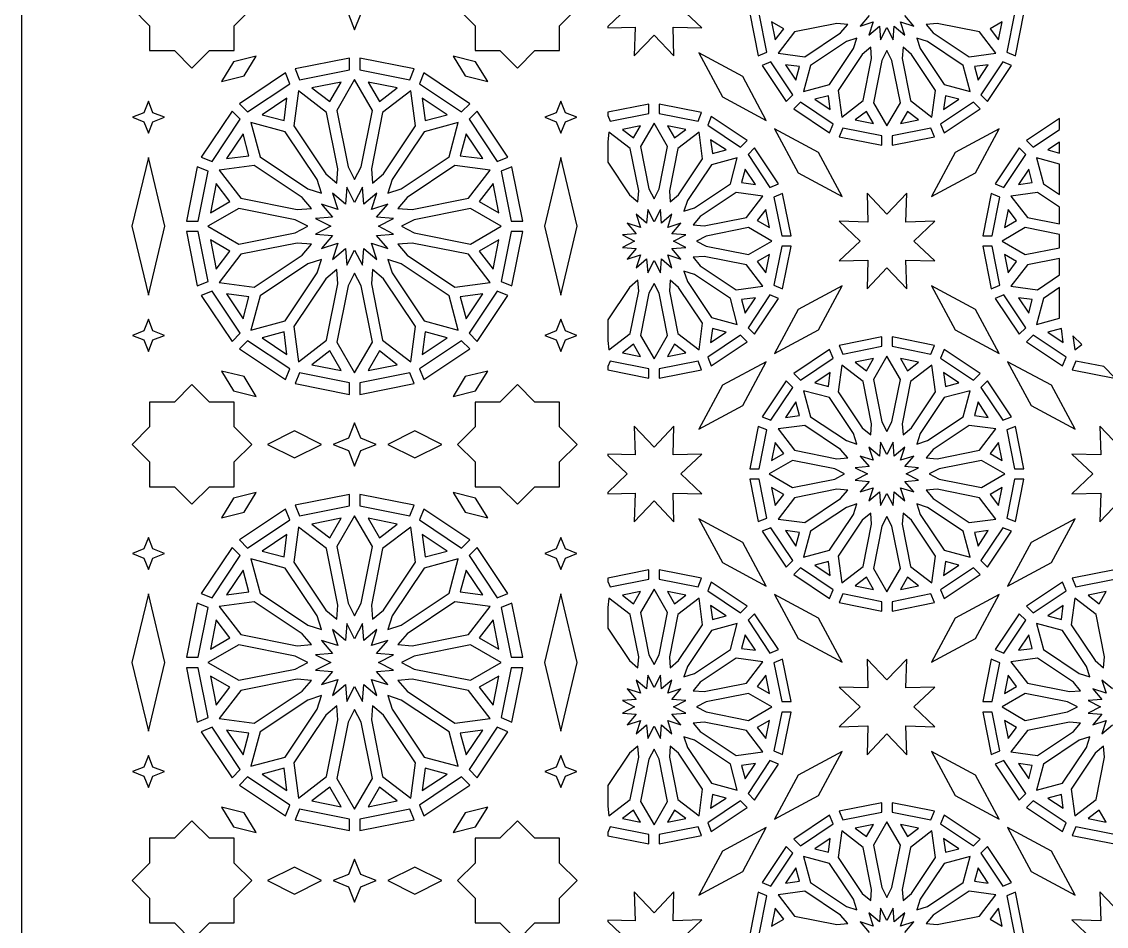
# Model space of a CAD drawing. Header units: millimetres. Extents: x 5 to 1085, y 1055 to 2435.
# Drawn here: x 5 to 331, y 1469 to 1740.9 of the extents above; entities that cross this region are included whole.
import ezdxf

# ---------------------------------------------------------------- set-up
doc = ezdxf.new("R2010")
doc.units = ezdxf.units.MM
doc.layers.add('CUT', color=1, linetype='CONTINUOUS')

msp = doc.modelspace()

# ---------------------------------------------------------------- linework, layer by layer
at = {"layer": 'CUT'}
for points in [[(1085.16, 2434.99), (1085.16, 1054.84), (5.01, 1054.84), (5.01, 2434.99)], [(50.908, 1757.632), (43.458, 1757.632), (43.458, 1750.182), (38.191, 1744.915), (43.458, 1739.648), (43.458, 1732.198), (50.908, 1732.198), (56.175, 1726.931), (61.442, 1732.198), (68.892, 1732.198), (68.892, 1739.648), (74.159, 1744.915), (68.892, 1750.182), (68.892, 1757.632), (61.442, 1757.632), (56.175, 1762.899)], [(148.728, 1757.632), (141.278, 1757.632), (141.278, 1750.182), (136.011, 1744.915), (141.278, 1739.648), (141.278, 1732.198), (148.728, 1732.198), (153.995, 1726.931), (159.262, 1732.198), (166.712, 1732.198), (166.712, 1739.648), (171.979, 1744.915), (166.712, 1750.182), (166.712, 1757.632), (159.262, 1757.632), (153.995, 1762.899)], [(181.16, 1738.976), (189.367, 1739.197), (189.134, 1730.548), (195.085, 1736.829), (201.036, 1730.548), (200.803, 1739.197), (209.452, 1738.964), (203.171, 1744.915), (209.452, 1750.866), (200.803, 1750.633), (201.036, 1759.282), (195.085, 1753.001), (189.134, 1759.282), (189.367, 1750.633), (181.16, 1750.854), (181.16, 1750.447), (186.999, 1744.915), (181.16, 1739.383)], [(103.248, 1746.752), (98.589, 1744.915), (103.248, 1743.078), (105.085, 1738.419), (106.922, 1743.078), (111.581, 1744.915), (106.922, 1746.752), (105.085, 1751.411)], [(229.027, 1731.685), (226.709, 1743.34), (223.894, 1743.34), (226.428, 1730.607)], [(303.742, 1730.607), (306.276, 1743.34), (303.461, 1743.34), (301.143, 1731.685)], [(231.5, 1735.4), (234.067, 1738.745), (230.416, 1740.853)], [(253.323, 1740.043), (250.012, 1740.311), (237.299, 1737.782), (232.377, 1731.366), (240.394, 1730.311), (251.172, 1737.513)], [(278.998, 1737.513), (289.776, 1730.311), (297.793, 1731.366), (292.871, 1737.782), (280.158, 1740.311), (276.847, 1740.043)], [(299.754, 1740.853), (296.103, 1738.745), (298.67, 1735.4)], [(252.921, 1734.893), (242.144, 1727.692), (240.051, 1719.881), (247.862, 1721.974), (255.063, 1732.751), (256.083, 1735.913)], [(275.107, 1732.751), (282.308, 1721.974), (290.119, 1719.881), (288.026, 1727.692), (277.249, 1734.893), (274.087, 1735.913)], [(228.839, 1711.161), (221.734, 1724.359), (208.536, 1731.464), (215.641, 1718.266)], [(257.683, 1731.002), (250.481, 1720.224), (251.536, 1712.207), (257.952, 1717.129), (260.481, 1729.842), (260.213, 1733.153)], [(263.571, 1729.227), (261.042, 1716.515), (265.085, 1709.511), (269.128, 1716.515), (266.599, 1729.227), (265.085, 1732.184)], [(269.689, 1729.842), (272.218, 1717.129), (278.634, 1712.207), (279.689, 1720.224), (272.487, 1731.002), (269.957, 1733.153)], [(75.456, 1730.481), (68.713, 1728.787), (65.091, 1722.852), (71.834, 1724.546)], [(88.536, 1723.43), (103.51, 1726.409), (103.51, 1729.89), (87.203, 1726.646)], [(106.66, 1726.409), (121.634, 1723.43), (122.967, 1726.646), (106.66, 1729.89)], [(145.079, 1722.852), (141.457, 1728.787), (134.714, 1730.481), (138.336, 1724.546)], [(236.835, 1718.893), (230.233, 1728.774), (227.633, 1727.697), (234.846, 1716.903)], [(299.937, 1728.774), (293.335, 1718.893), (295.324, 1716.903), (302.537, 1727.697)], [(72.931, 1713.742), (85.625, 1722.224), (84.293, 1725.441), (70.469, 1716.203)], [(124.545, 1722.224), (137.239, 1713.742), (139.701, 1716.203), (125.877, 1725.441)], [(237.698, 1723.272), (238.789, 1727.345), (234.609, 1727.895)], [(295.561, 1727.895), (291.381, 1727.345), (292.472, 1723.272)], [(92.251, 1720.957), (97.632, 1716.828), (101.023, 1722.702)], [(107.036, 1697.246), (110.412, 1714.211), (105.085, 1723.436), (99.758, 1714.211), (103.134, 1697.246), (105.085, 1693.436)], [(109.147, 1722.702), (112.538, 1716.828), (117.919, 1720.957)], [(100.043, 1696.631), (96.669, 1713.596), (88.217, 1720.081), (86.827, 1709.519), (96.437, 1695.137), (99.698, 1692.364)], [(113.733, 1695.137), (123.343, 1709.519), (121.953, 1720.081), (113.501, 1713.596), (110.127, 1696.631), (110.472, 1692.364)], [(248.065, 1714.439), (247.515, 1718.619), (243.442, 1717.528)], [(286.728, 1717.528), (282.655, 1718.619), (282.105, 1714.439)], [(41.747, 1713.501), (38.289, 1712.137), (41.747, 1710.774), (43.11, 1707.316), (44.473, 1710.774), (47.931, 1712.137), (44.473, 1713.501), (43.11, 1716.958)], [(77.309, 1712.879), (83.861, 1711.124), (84.746, 1717.849)], [(125.424, 1717.849), (126.309, 1711.124), (132.861, 1712.879)], [(165.697, 1713.501), (162.239, 1712.137), (165.697, 1710.774), (167.06, 1707.316), (168.423, 1710.774), (171.881, 1712.137), (168.423, 1713.501), (167.06, 1716.958)], [(181.16, 1712.649), (181.855, 1710.973), (193.51, 1713.291), (193.51, 1716.106), (181.16, 1713.648)], [(209.393, 1713.572), (196.66, 1716.106), (196.66, 1713.291), (208.315, 1710.973)], [(248.944, 1710.063), (239.063, 1716.665), (237.073, 1714.676), (247.867, 1707.463)], [(291.107, 1716.665), (281.226, 1710.063), (282.303, 1707.463), (293.097, 1714.676)], [(62.22, 1698.82), (70.702, 1711.514), (68.241, 1713.976), (59.004, 1700.151)], [(139.468, 1711.514), (147.95, 1698.82), (151.166, 1700.151), (141.929, 1713.976)], [(223.097, 1705.154), (212.303, 1712.367), (211.226, 1709.767), (221.107, 1703.165)], [(261.023, 1710.246), (258.915, 1713.897), (255.57, 1711.33)], [(274.6, 1711.33), (271.255, 1713.897), (269.147, 1710.246)], [(317.01, 1711.795), (307.073, 1705.154), (309.063, 1703.165), (317.01, 1708.474)], [(93.818, 1693.387), (84.208, 1707.77), (73.918, 1710.527), (76.675, 1700.237), (91.057, 1690.626), (95.132, 1689.313)], [(119.113, 1690.626), (133.495, 1700.237), (136.252, 1710.527), (125.962, 1707.77), (116.352, 1693.387), (115.038, 1689.313)], [(191.023, 1709.584), (185.57, 1708.5), (188.915, 1705.933)], [(196.599, 1690.603), (199.128, 1703.315), (195.085, 1710.319), (191.042, 1703.315), (193.571, 1690.603), (195.085, 1687.646)], [(204.6, 1708.5), (199.147, 1709.584), (201.255, 1705.933)], [(231.331, 1708.669), (238.436, 1695.471), (251.634, 1688.366), (244.529, 1701.564)], [(263.51, 1706.539), (251.855, 1708.857), (250.777, 1706.258), (263.51, 1703.724)], [(278.315, 1708.857), (266.66, 1706.539), (266.66, 1703.724), (279.393, 1706.258)], [(298.839, 1708.669), (285.641, 1701.564), (278.536, 1688.366), (291.734, 1695.471)], [(66.595, 1699.698), (73.321, 1700.583), (71.565, 1707.136)], [(138.605, 1707.136), (136.849, 1700.583), (143.575, 1699.698)], [(181.16, 1698.59), (187.683, 1688.828), (190.213, 1686.677), (190.481, 1689.988), (187.952, 1702.701), (181.536, 1707.623), (181.16, 1704.763)], [(202.487, 1688.828), (209.689, 1699.606), (208.634, 1707.623), (202.218, 1702.701), (199.689, 1689.988), (199.957, 1686.677)], [(212.105, 1705.391), (212.655, 1701.211), (216.728, 1702.302)], [(232.537, 1692.133), (225.324, 1702.927), (223.335, 1700.937), (229.937, 1691.056)], [(300.233, 1691.056), (306.835, 1700.937), (304.846, 1702.927), (297.633, 1692.133)], [(317.01, 1704.686), (313.442, 1702.302), (317.01, 1701.346)], [(43.11, 1700.015), (38.162, 1679.359), (43.11, 1658.704), (48.058, 1679.359)], [(167.06, 1700.015), (162.112, 1679.359), (167.06, 1658.704), (172.008, 1679.359)], [(207.249, 1684.937), (218.026, 1692.138), (220.119, 1699.949), (212.308, 1697.856), (205.107, 1687.079), (204.087, 1683.917)], [(317.01, 1698.084), (310.051, 1699.949), (312.144, 1692.138), (317.01, 1688.886)], [(57.799, 1697.242), (54.554, 1680.934), (58.036, 1680.934), (61.014, 1695.909)], [(89.308, 1688.007), (74.925, 1697.618), (64.364, 1696.227), (70.848, 1687.775), (87.813, 1684.401), (92.08, 1684.746)], [(118.09, 1684.746), (122.357, 1684.401), (139.322, 1687.775), (145.806, 1696.227), (135.245, 1697.618), (120.862, 1688.007)], [(149.156, 1695.909), (152.134, 1680.934), (155.616, 1680.934), (152.371, 1697.242)], [(222.472, 1696.558), (221.381, 1692.485), (225.561, 1691.935)], [(307.698, 1696.558), (304.609, 1691.935), (308.789, 1692.485)], [(61.742, 1683.421), (67.616, 1686.812), (63.487, 1692.194)], [(146.683, 1692.194), (142.554, 1686.812), (148.428, 1683.421)], [(105.085, 1686.528), (102.754, 1691.076), (102.342, 1685.982), (98.447, 1689.293), (100.016, 1684.428), (95.152, 1685.997), (98.463, 1682.102), (93.368, 1681.69), (97.917, 1679.359), (93.368, 1677.028), (98.463, 1676.616), (95.152, 1672.722), (100.016, 1674.291), (98.447, 1669.426), (102.342, 1672.737), (102.754, 1667.642), (105.085, 1672.192), (107.416, 1667.642), (107.828, 1672.737), (111.723, 1669.426), (110.154, 1674.291), (115.018, 1672.722), (111.707, 1676.616), (116.802, 1677.028), (112.253, 1679.359), (116.802, 1681.69), (111.707, 1682.102), (115.018, 1685.997), (110.154, 1684.428), (111.723, 1689.293), (107.828, 1685.982), (107.416, 1691.076)], [(210.158, 1679.519), (222.871, 1682.048), (227.793, 1688.464), (219.776, 1689.519), (208.998, 1682.317), (206.847, 1679.787)], [(236.276, 1676.49), (233.742, 1689.223), (231.143, 1688.145), (233.461, 1676.49)], [(265.085, 1666.829), (271.036, 1660.548), (270.803, 1669.197), (279.452, 1668.964), (273.171, 1674.915), (279.452, 1680.866), (270.803, 1680.633), (271.036, 1689.282), (265.085, 1683.001), (259.134, 1689.282), (259.367, 1680.633), (250.718, 1680.866), (256.999, 1674.915), (250.718, 1668.964), (259.367, 1669.197), (259.134, 1660.548)], [(296.709, 1676.49), (299.027, 1688.145), (296.428, 1689.223), (293.894, 1676.49)], [(317.01, 1685.098), (310.394, 1689.519), (302.377, 1688.464), (307.299, 1682.048), (317.01, 1680.116)], [(87.199, 1681.311), (70.234, 1684.686), (61.008, 1679.359), (70.234, 1674.033), (87.199, 1677.408), (91.009, 1679.359)], [(122.971, 1677.408), (139.936, 1674.033), (149.162, 1679.359), (139.936, 1684.686), (122.971, 1681.311), (119.161, 1679.359)], [(195.085, 1669.091), (196.978, 1665.397), (197.313, 1669.535), (200.477, 1666.846), (199.203, 1670.797), (203.154, 1669.523), (200.465, 1672.687), (204.603, 1673.022), (200.909, 1674.915), (204.603, 1676.808), (200.465, 1677.143), (203.154, 1680.307), (199.203, 1679.033), (200.477, 1682.984), (197.313, 1680.295), (196.978, 1684.433), (195.085, 1680.739), (193.192, 1684.433), (192.857, 1680.295), (189.693, 1682.984), (190.967, 1679.033), (187.016, 1680.307), (189.705, 1677.143), (185.567, 1676.808), (189.261, 1674.915), (185.567, 1673.022), (189.705, 1672.687), (187.016, 1669.523), (190.967, 1670.797), (189.693, 1666.846), (192.857, 1669.535), (193.192, 1665.397)], [(228.67, 1684.43), (226.103, 1681.085), (229.754, 1678.977)], [(301.5, 1684.43), (300.416, 1678.977), (304.067, 1681.085)], [(54.554, 1677.784), (57.799, 1661.477), (61.014, 1662.81), (58.036, 1677.784)], [(152.134, 1677.784), (149.156, 1662.81), (152.371, 1661.477), (155.616, 1677.784)], [(210.773, 1673.401), (223.485, 1670.872), (230.489, 1674.915), (223.485, 1678.958), (210.773, 1676.429), (207.816, 1674.915)], [(317.01, 1676.904), (306.685, 1678.958), (299.681, 1674.915), (306.685, 1670.872), (317.01, 1672.926)], [(63.487, 1666.525), (67.616, 1671.907), (61.742, 1675.298)], [(87.813, 1674.318), (70.848, 1670.944), (64.364, 1662.492), (74.925, 1661.101), (89.308, 1670.712), (92.08, 1673.973)], [(120.862, 1670.712), (135.245, 1661.101), (145.806, 1662.492), (139.322, 1670.944), (122.357, 1674.318), (118.09, 1673.973)], [(146.683, 1666.525), (148.428, 1675.298), (142.554, 1671.907)], [(233.742, 1660.607), (236.276, 1673.34), (233.461, 1673.34), (231.143, 1661.685)], [(299.027, 1661.685), (296.709, 1673.34), (293.894, 1673.34), (296.428, 1660.607)], [(91.057, 1668.092), (76.675, 1658.482), (73.918, 1648.192), (84.208, 1650.949), (93.818, 1665.332), (95.132, 1669.406)], [(116.352, 1665.332), (125.962, 1650.949), (136.252, 1648.192), (133.495, 1658.482), (119.113, 1668.092), (115.038, 1669.406)], [(208.998, 1667.513), (219.776, 1660.311), (227.793, 1661.366), (222.871, 1667.782), (210.158, 1670.311), (206.847, 1670.043)], [(229.754, 1670.853), (226.103, 1668.745), (228.67, 1665.4)], [(301.5, 1665.4), (304.067, 1668.745), (300.416, 1670.853)], [(317.01, 1669.714), (307.299, 1667.782), (302.377, 1661.366), (310.394, 1660.311), (317.01, 1664.732)], [(96.437, 1663.582), (86.827, 1649.2), (88.217, 1638.638), (96.669, 1645.122), (100.043, 1662.088), (99.698, 1666.355)], [(110.127, 1662.088), (113.501, 1645.122), (121.953, 1638.638), (123.343, 1649.2), (113.733, 1663.582), (110.472, 1666.355)], [(103.134, 1661.473), (99.758, 1644.508), (105.085, 1635.282), (110.412, 1644.508), (107.036, 1661.473), (105.085, 1665.283)], [(181.16, 1645.067), (181.536, 1642.207), (187.952, 1647.129), (190.481, 1659.842), (190.213, 1663.153), (187.683, 1661.002), (181.16, 1651.24)], [(199.689, 1659.842), (202.218, 1647.129), (208.634, 1642.207), (209.689, 1650.224), (202.487, 1661.002), (199.957, 1663.153)], [(205.107, 1662.751), (212.308, 1651.974), (220.119, 1649.881), (218.026, 1657.692), (207.249, 1664.893), (204.087, 1665.913)], [(59.004, 1658.568), (68.241, 1644.743), (70.702, 1647.205), (62.22, 1659.899)], [(147.95, 1659.899), (139.468, 1647.205), (141.929, 1644.743), (151.166, 1658.568)], [(193.571, 1659.227), (191.042, 1646.515), (195.085, 1639.511), (199.128, 1646.515), (196.599, 1659.227), (195.085, 1662.184)], [(231.331, 1641.161), (244.529, 1648.266), (251.634, 1661.464), (238.436, 1654.359)], [(298.839, 1641.161), (291.734, 1654.359), (278.536, 1661.464), (285.641, 1648.266)], [(317.01, 1660.944), (312.144, 1657.692), (310.051, 1649.881), (317.01, 1651.746)], [(71.565, 1651.583), (73.321, 1658.136), (66.595, 1659.021)], [(138.605, 1651.583), (143.575, 1659.021), (136.849, 1658.136)], [(225.561, 1657.895), (221.381, 1657.345), (222.472, 1653.272)], [(229.937, 1658.774), (223.335, 1648.893), (225.324, 1646.903), (232.537, 1657.697)], [(306.835, 1648.893), (300.233, 1658.774), (297.633, 1657.697), (304.846, 1646.903)], [(307.698, 1653.272), (308.789, 1657.345), (304.609, 1657.895)], [(41.747, 1647.945), (38.289, 1646.582), (41.747, 1645.218), (43.11, 1641.761), (44.473, 1645.218), (47.931, 1646.582), (44.473, 1647.945), (43.11, 1651.403)], [(165.697, 1647.945), (162.239, 1646.582), (165.697, 1645.218), (167.06, 1641.761), (168.423, 1645.218), (171.881, 1646.582), (168.423, 1647.945), (167.06, 1651.403)], [(84.746, 1640.87), (83.861, 1647.595), (77.309, 1645.839)], [(125.424, 1640.87), (132.861, 1645.839), (126.309, 1647.595)], [(221.107, 1646.665), (211.226, 1640.063), (212.303, 1637.463), (223.097, 1644.676)], [(216.728, 1647.528), (212.655, 1648.619), (212.105, 1644.439)], [(318.944, 1640.063), (309.063, 1646.665), (307.073, 1644.676), (317.867, 1637.463)], [(318.065, 1644.439), (317.515, 1648.619), (313.442, 1647.528)], [(320.974, 1646.479), (321.536, 1642.207), (323.636, 1643.817)], [(70.469, 1642.516), (84.293, 1633.278), (85.625, 1636.495), (72.931, 1644.977)], [(137.239, 1644.977), (124.545, 1636.495), (125.877, 1633.278), (139.701, 1642.516)], [(191.023, 1640.246), (188.915, 1643.897), (185.57, 1641.33)], [(204.6, 1641.33), (201.255, 1643.897), (199.147, 1640.246)], [(263.51, 1646.106), (250.777, 1643.572), (251.855, 1640.973), (263.51, 1643.291)], [(279.393, 1643.572), (266.66, 1646.106), (266.66, 1643.291), (278.315, 1640.973)], [(92.251, 1637.762), (101.023, 1636.017), (97.632, 1641.891)], [(109.147, 1636.017), (117.919, 1637.762), (112.538, 1641.891)], [(239.063, 1633.165), (248.944, 1639.767), (247.867, 1642.367), (237.073, 1635.154)], [(266.599, 1620.603), (269.128, 1633.315), (265.085, 1640.319), (261.042, 1633.315), (263.571, 1620.603), (265.085, 1617.646)], [(293.097, 1635.154), (282.303, 1642.367), (281.226, 1639.767), (291.107, 1633.165)], [(181.16, 1636.182), (193.51, 1633.724), (193.51, 1636.539), (181.855, 1638.857), (181.16, 1637.181)], [(208.315, 1638.857), (196.66, 1636.539), (196.66, 1633.724), (209.393, 1636.258)], [(228.839, 1638.669), (215.641, 1631.564), (208.536, 1618.366), (221.734, 1625.471)], [(260.481, 1619.988), (257.952, 1632.701), (251.536, 1637.623), (250.481, 1629.606), (257.683, 1618.828), (260.213, 1616.677)], [(261.023, 1639.584), (255.57, 1638.5), (258.915, 1635.933)], [(274.6, 1638.5), (269.147, 1639.584), (271.255, 1635.933)], [(272.487, 1618.828), (279.689, 1629.606), (278.634, 1637.623), (272.218, 1632.701), (269.689, 1619.988), (269.957, 1616.677)], [(301.331, 1638.669), (308.436, 1625.471), (321.634, 1618.366), (314.529, 1631.564)], [(330.269, 1637.184), (321.855, 1638.857), (320.777, 1636.258), (333.51, 1633.724), (333.51, 1633.943)], [(65.091, 1635.867), (68.713, 1629.932), (75.456, 1628.238), (71.834, 1634.173)], [(87.203, 1632.073), (103.51, 1628.829), (103.51, 1632.31), (88.536, 1635.289)], [(106.66, 1628.829), (122.967, 1632.073), (121.634, 1635.289), (106.66, 1632.31)], [(134.714, 1628.238), (141.457, 1629.932), (145.079, 1635.867), (138.336, 1634.173)], [(248.065, 1635.391), (243.442, 1632.302), (247.515, 1631.211)], [(282.105, 1635.391), (282.655, 1631.211), (286.728, 1632.302)], [(50.908, 1626.52), (43.458, 1626.52), (43.458, 1619.071), (38.191, 1613.804), (43.458, 1608.536), (43.458, 1601.087), (50.908, 1601.087), (56.175, 1595.82), (61.442, 1601.087), (68.892, 1601.087), (68.892, 1608.536), (74.159, 1613.804), (68.892, 1619.071), (68.892, 1626.52), (61.442, 1626.52), (56.175, 1631.788)], [(148.728, 1626.52), (141.278, 1626.52), (141.278, 1619.071), (136.011, 1613.804), (141.278, 1608.536), (141.278, 1601.087), (148.728, 1601.087), (153.995, 1595.82), (159.262, 1601.087), (166.712, 1601.087), (166.712, 1608.536), (171.979, 1613.804), (166.712, 1619.071), (166.712, 1626.52), (159.262, 1626.52), (153.995, 1631.788)], [(230.233, 1621.056), (236.835, 1630.937), (234.846, 1632.927), (227.633, 1622.133)], [(302.537, 1622.133), (295.324, 1632.927), (293.335, 1630.937), (299.937, 1621.056)], [(255.063, 1617.079), (247.862, 1627.856), (240.051, 1629.949), (242.144, 1622.138), (252.921, 1614.937), (256.083, 1613.917)], [(277.249, 1614.937), (288.026, 1622.138), (290.119, 1629.949), (282.308, 1627.856), (275.107, 1617.079), (274.087, 1613.917)], [(237.698, 1626.558), (234.609, 1621.935), (238.789, 1622.485)], [(292.472, 1626.558), (291.381, 1622.485), (295.561, 1621.935)], [(95.101, 1613.804), (86.995, 1617.857), (78.888, 1613.804), (86.995, 1609.751)], [(103.248, 1615.641), (98.589, 1613.804), (103.248, 1611.967), (105.085, 1607.308), (106.922, 1611.967), (111.581, 1613.804), (106.922, 1615.641), (105.085, 1620.3)], [(131.281, 1613.804), (123.175, 1617.857), (115.068, 1613.804), (123.175, 1609.751)], [(181.16, 1598.976), (189.367, 1599.197), (189.134, 1590.548), (195.085, 1596.829), (201.036, 1590.548), (200.803, 1599.197), (209.452, 1598.964), (203.171, 1604.915), (209.452, 1610.866), (200.803, 1610.633), (201.036, 1619.282), (195.085, 1613.001), (189.134, 1619.282), (189.367, 1610.633), (181.16, 1610.854), (181.16, 1610.447), (186.999, 1604.915), (181.16, 1599.383)], [(226.709, 1606.49), (229.027, 1618.145), (226.428, 1619.223), (223.894, 1606.49)], [(251.172, 1612.317), (240.394, 1619.519), (232.377, 1618.464), (237.299, 1612.048), (250.012, 1609.519), (253.323, 1609.787)], [(280.158, 1609.519), (292.871, 1612.048), (297.793, 1618.464), (289.776, 1619.519), (278.998, 1612.317), (276.847, 1609.787)], [(306.276, 1606.49), (303.742, 1619.223), (301.143, 1618.145), (303.461, 1606.49)], [(335.085, 1596.829), (341.036, 1590.548), (340.803, 1599.197), (349.452, 1598.964), (343.171, 1604.915), (349.452, 1610.866), (340.803, 1610.633), (341.036, 1619.282), (335.085, 1613.001), (329.134, 1619.282), (329.367, 1610.633), (320.718, 1610.866), (326.999, 1604.915), (320.718, 1598.964), (329.367, 1599.197), (329.134, 1590.548)], [(231.5, 1614.43), (230.416, 1608.977), (234.067, 1611.085)], [(265.085, 1599.091), (266.978, 1595.397), (267.313, 1599.535), (270.477, 1596.846), (269.203, 1600.797), (273.154, 1599.523), (270.465, 1602.687), (274.603, 1603.022), (270.909, 1604.915), (274.603, 1606.808), (270.465, 1607.143), (273.154, 1610.307), (269.203, 1609.033), (270.477, 1612.984), (267.313, 1610.295), (266.978, 1614.433), (265.085, 1610.739), (263.192, 1614.433), (262.857, 1610.295), (259.693, 1612.984), (260.967, 1609.033), (257.016, 1610.307), (259.705, 1607.143), (255.567, 1606.808), (259.261, 1604.915), (255.567, 1603.022), (259.705, 1602.687), (257.016, 1599.523), (260.967, 1600.797), (259.693, 1596.846), (262.857, 1599.535), (263.192, 1595.397)], [(298.67, 1614.43), (296.103, 1611.085), (299.754, 1608.977)], [(249.397, 1606.429), (236.685, 1608.958), (229.681, 1604.915), (236.685, 1600.872), (249.397, 1603.401), (252.354, 1604.915)], [(280.773, 1603.401), (293.485, 1600.872), (300.489, 1604.915), (293.485, 1608.958), (280.773, 1606.429), (277.816, 1604.915)], [(229.027, 1591.685), (226.709, 1603.34), (223.894, 1603.34), (226.428, 1590.607)], [(231.5, 1595.4), (234.067, 1598.745), (230.416, 1600.853)], [(299.754, 1600.853), (296.103, 1598.745), (298.67, 1595.4)], [(303.742, 1590.607), (306.276, 1603.34), (303.461, 1603.34), (301.143, 1591.685)], [(75.456, 1599.37), (68.713, 1597.676), (65.091, 1591.741), (71.834, 1593.435)], [(88.536, 1592.319), (103.51, 1595.298), (103.51, 1598.779), (87.203, 1595.535)], [(106.66, 1595.298), (121.634, 1592.319), (122.967, 1595.535), (106.66, 1598.779)], [(145.079, 1591.741), (141.457, 1597.676), (134.714, 1599.37), (138.336, 1593.435)], [(253.323, 1600.043), (250.012, 1600.311), (237.299, 1597.782), (232.377, 1591.366), (240.394, 1590.311), (251.172, 1597.513)], [(278.998, 1597.513), (289.776, 1590.311), (297.793, 1591.366), (292.871, 1597.782), (280.158, 1600.311), (276.847, 1600.043)], [(72.931, 1582.631), (85.625, 1591.113), (84.293, 1594.33), (70.469, 1585.092)], [(124.545, 1591.113), (137.239, 1582.631), (139.701, 1585.092), (125.877, 1594.33)], [(252.921, 1594.893), (242.144, 1587.692), (240.051, 1579.881), (247.862, 1581.974), (255.063, 1592.751), (256.083, 1595.913)], [(275.107, 1592.751), (282.308, 1581.974), (290.119, 1579.881), (288.026, 1587.692), (277.249, 1594.893), (274.087, 1595.913)], [(92.251, 1589.846), (97.632, 1585.717), (101.023, 1591.591)], [(107.036, 1566.135), (110.412, 1583.1), (105.085, 1592.325), (99.758, 1583.1), (103.134, 1566.135), (105.085, 1562.325)], [(109.147, 1591.591), (112.538, 1585.717), (117.919, 1589.846)], [(228.839, 1571.161), (221.734, 1584.359), (208.536, 1591.464), (215.641, 1578.266)], [(257.683, 1591.002), (250.481, 1580.224), (251.536, 1572.207), (257.952, 1577.129), (260.481, 1589.842), (260.213, 1593.153)], [(263.571, 1589.227), (261.042, 1576.515), (265.085, 1569.511), (269.128, 1576.515), (266.599, 1589.227), (265.085, 1592.184)], [(269.689, 1589.842), (272.218, 1577.129), (278.634, 1572.207), (279.689, 1580.224), (272.487, 1591.002), (269.957, 1593.153)], [(301.331, 1571.161), (314.529, 1578.266), (321.634, 1591.464), (308.436, 1584.359)], [(100.043, 1565.52), (96.669, 1582.485), (88.217, 1588.97), (86.827, 1578.408), (96.437, 1564.026), (99.698, 1561.253)], [(113.733, 1564.026), (123.343, 1578.408), (121.953, 1588.97), (113.501, 1582.485), (110.127, 1565.52), (110.472, 1561.253)], [(236.835, 1578.893), (230.233, 1588.774), (227.633, 1587.697), (234.846, 1576.903)], [(237.698, 1583.272), (238.789, 1587.345), (234.609, 1587.895)], [(295.561, 1587.895), (291.381, 1587.345), (292.472, 1583.272)], [(299.937, 1588.774), (293.335, 1578.893), (295.324, 1576.903), (302.537, 1587.697)], [(41.747, 1582.389), (38.289, 1581.026), (41.747, 1579.663), (43.11, 1576.205), (44.473, 1579.663), (47.931, 1581.026), (44.473, 1582.389), (43.11, 1585.847)], [(77.309, 1581.768), (83.861, 1580.013), (84.746, 1586.738)], [(125.424, 1586.738), (126.309, 1580.013), (132.861, 1581.768)], [(165.697, 1582.389), (162.239, 1581.026), (165.697, 1579.663), (167.06, 1576.205), (168.423, 1579.663), (171.881, 1581.026), (168.423, 1582.389), (167.06, 1585.847)], [(62.22, 1567.708), (70.702, 1580.403), (68.241, 1582.865), (59.004, 1569.04)], [(139.468, 1580.403), (147.95, 1567.708), (151.166, 1569.04), (141.929, 1582.865)], [(93.818, 1562.276), (84.208, 1576.658), (73.918, 1579.416), (76.675, 1569.126), (91.057, 1559.515), (95.132, 1558.201)], [(119.113, 1559.515), (133.495, 1569.126), (136.252, 1579.416), (125.962, 1576.658), (116.352, 1562.276), (115.038, 1558.201)], [(248.065, 1574.439), (247.515, 1578.619), (243.442, 1577.528)], [(286.728, 1577.528), (282.655, 1578.619), (282.105, 1574.439)], [(66.595, 1568.587), (73.321, 1569.472), (71.565, 1576.025)], [(138.605, 1576.025), (136.849, 1569.472), (143.575, 1568.587)], [(181.16, 1572.649), (181.855, 1570.973), (193.51, 1573.291), (193.51, 1576.106), (181.16, 1573.648)], [(209.393, 1573.572), (196.66, 1576.106), (196.66, 1573.291), (208.315, 1570.973)], [(248.944, 1570.063), (239.063, 1576.665), (237.073, 1574.676), (247.867, 1567.463)], [(291.107, 1576.665), (281.226, 1570.063), (282.303, 1567.463), (293.097, 1574.676)], [(333.51, 1576.106), (320.777, 1573.572), (321.855, 1570.973), (333.51, 1573.291)], [(223.097, 1565.154), (212.303, 1572.367), (211.226, 1569.767), (221.107, 1563.165)], [(261.023, 1570.246), (258.915, 1573.897), (255.57, 1571.33)], [(274.6, 1571.33), (271.255, 1573.897), (269.147, 1570.246)], [(309.063, 1563.165), (318.944, 1569.767), (317.867, 1572.367), (307.073, 1565.154)], [(43.11, 1568.904), (38.162, 1548.248), (43.11, 1527.593), (48.058, 1548.248)], [(167.06, 1568.904), (162.112, 1548.248), (167.06, 1527.593), (172.008, 1548.248)], [(191.023, 1569.584), (185.57, 1568.5), (188.915, 1565.933)], [(196.599, 1550.603), (199.128, 1563.315), (195.085, 1570.319), (191.042, 1563.315), (193.571, 1550.603), (195.085, 1547.646)], [(204.6, 1568.5), (199.147, 1569.584), (201.255, 1565.933)], [(231.331, 1568.669), (238.436, 1555.471), (251.634, 1548.366), (244.529, 1561.564)], [(263.51, 1566.539), (251.855, 1568.857), (250.777, 1566.258), (263.51, 1563.724)], [(278.315, 1568.857), (266.66, 1566.539), (266.66, 1563.724), (279.393, 1566.258)], [(298.839, 1568.669), (285.641, 1561.564), (278.536, 1548.366), (291.734, 1555.471)], [(331.023, 1569.584), (325.57, 1568.5), (328.915, 1565.933)], [(57.799, 1566.131), (54.554, 1549.823), (58.036, 1549.823), (61.014, 1564.798)], [(89.308, 1556.896), (74.925, 1566.506), (64.364, 1565.116), (70.848, 1556.664), (87.813, 1553.29), (92.08, 1553.635)], [(118.09, 1553.635), (122.357, 1553.29), (139.322, 1556.664), (145.806, 1565.116), (135.245, 1566.506), (120.862, 1556.896)], [(149.156, 1564.798), (152.134, 1549.823), (155.616, 1549.823), (152.371, 1566.131)], [(181.16, 1558.59), (187.683, 1548.828), (190.213, 1546.677), (190.481, 1549.988), (187.952, 1562.701), (181.536, 1567.623), (181.16, 1564.763)], [(202.487, 1548.828), (209.689, 1559.606), (208.634, 1567.623), (202.218, 1562.701), (199.689, 1549.988), (199.957, 1546.677)], [(212.105, 1565.391), (212.655, 1561.211), (216.728, 1562.302)], [(318.065, 1565.391), (313.442, 1562.302), (317.515, 1561.211)], [(330.481, 1549.988), (327.952, 1562.701), (321.536, 1567.623), (320.481, 1559.606), (327.683, 1548.828), (330.213, 1546.677)], [(232.537, 1552.133), (225.324, 1562.927), (223.335, 1560.937), (229.937, 1551.056)], [(300.233, 1551.056), (306.835, 1560.937), (304.846, 1562.927), (297.633, 1552.133)], [(61.742, 1552.31), (67.616, 1555.701), (63.487, 1561.083)], [(105.085, 1555.417), (102.754, 1559.965), (102.342, 1554.871), (98.447, 1558.182), (100.016, 1553.317), (95.152, 1554.886), (98.463, 1550.991), (93.368, 1550.579), (97.918, 1548.248), (93.368, 1545.917), (98.463, 1545.505), (95.152, 1541.611), (100.016, 1543.179), (98.447, 1538.315), (102.342, 1541.626), (102.754, 1536.531), (105.085, 1541.081), (107.416, 1536.531), (107.828, 1541.626), (111.723, 1538.315), (110.154, 1543.179), (115.018, 1541.611), (111.707, 1545.505), (116.802, 1545.917), (112.252, 1548.248), (116.802, 1550.579), (111.707, 1550.991), (115.018, 1554.886), (110.154, 1553.317), (111.723, 1558.182), (107.828, 1554.871), (107.416, 1559.965)], [(146.683, 1561.083), (142.554, 1555.701), (148.428, 1552.31)], [(207.249, 1544.937), (218.026, 1552.138), (220.119, 1559.949), (212.308, 1557.856), (205.107, 1547.079), (204.087, 1543.917)], [(325.063, 1547.079), (317.862, 1557.856), (310.051, 1559.949), (312.144, 1552.138), (322.921, 1544.937), (326.083, 1543.917)], [(222.472, 1556.558), (221.381, 1552.485), (225.561, 1551.935)], [(307.698, 1556.558), (304.609, 1551.935), (308.789, 1552.485)], [(87.199, 1550.2), (70.234, 1553.575), (61.008, 1548.248), (70.234, 1542.922), (87.199, 1546.297), (91.009, 1548.248)], [(122.971, 1546.297), (139.936, 1542.922), (149.162, 1548.248), (139.936, 1553.575), (122.971, 1550.2), (119.161, 1548.248)], [(210.158, 1539.519), (222.871, 1542.048), (227.793, 1548.464), (219.776, 1549.519), (208.998, 1542.317), (206.847, 1539.787)], [(236.276, 1536.49), (233.742, 1549.223), (231.143, 1548.145), (233.461, 1536.49)], [(265.085, 1526.829), (271.036, 1520.548), (270.803, 1529.197), (279.452, 1528.964), (273.171, 1534.915), (279.452, 1540.866), (270.803, 1540.633), (271.036, 1549.282), (265.085, 1543.001), (259.134, 1549.282), (259.367, 1540.633), (250.718, 1540.866), (256.999, 1534.915), (250.718, 1528.964), (259.367, 1529.197), (259.134, 1520.548)], [(296.709, 1536.49), (299.027, 1548.145), (296.428, 1549.223), (293.894, 1536.49)], [(321.172, 1542.317), (310.394, 1549.519), (302.377, 1548.464), (307.299, 1542.048), (320.012, 1539.519), (323.323, 1539.787)], [(54.554, 1546.673), (57.799, 1530.366), (61.014, 1531.699), (58.036, 1546.673)], [(152.134, 1546.673), (149.156, 1531.699), (152.371, 1530.366), (155.616, 1546.673)], [(63.487, 1535.414), (67.616, 1540.796), (61.742, 1544.187)], [(87.813, 1543.207), (70.848, 1539.832), (64.364, 1531.38), (74.925, 1529.99), (89.308, 1539.601), (92.08, 1542.862)], [(120.862, 1539.601), (135.245, 1529.99), (145.806, 1531.38), (139.322, 1539.832), (122.357, 1543.207), (118.09, 1542.862)], [(146.683, 1535.414), (148.428, 1544.187), (142.554, 1540.796)], [(195.085, 1529.091), (196.978, 1525.397), (197.313, 1529.535), (200.477, 1526.846), (199.203, 1530.797), (203.154, 1529.523), (200.465, 1532.687), (204.603, 1533.022), (200.909, 1534.915), (204.603, 1536.808), (200.465, 1537.143), (203.154, 1540.307), (199.203, 1539.033), (200.477, 1542.984), (197.313, 1540.295), (196.978, 1544.433), (195.085, 1540.739), (193.192, 1544.433), (192.857, 1540.295), (189.693, 1542.984), (190.967, 1539.033), (187.016, 1540.307), (189.705, 1537.143), (185.567, 1536.808), (189.261, 1534.915), (185.567, 1533.022), (189.705, 1532.687), (187.016, 1529.523), (190.967, 1530.797), (189.693, 1526.846), (192.857, 1529.535), (193.192, 1525.397)], [(228.67, 1544.43), (226.103, 1541.085), (229.754, 1538.977)], [(301.5, 1544.43), (300.416, 1538.977), (304.067, 1541.085)], [(210.773, 1533.401), (223.485, 1530.872), (230.489, 1534.915), (223.485, 1538.958), (210.773, 1536.429), (207.816, 1534.915)], [(319.397, 1536.429), (306.685, 1538.958), (299.681, 1534.915), (306.685, 1530.872), (319.397, 1533.401), (322.354, 1534.915)], [(91.057, 1536.981), (76.675, 1527.371), (73.918, 1517.081), (84.208, 1519.838), (93.818, 1534.221), (95.132, 1538.295)], [(116.352, 1534.221), (125.962, 1519.838), (136.252, 1517.081), (133.495, 1527.371), (119.113, 1536.981), (115.038, 1538.295)], [(96.437, 1532.471), (86.827, 1518.089), (88.217, 1507.527), (96.669, 1514.011), (100.043, 1530.976), (99.698, 1535.244)], [(103.134, 1530.362), (99.758, 1513.397), (105.085, 1504.171), (110.412, 1513.397), (107.036, 1530.362), (105.085, 1534.172)], [(110.127, 1530.976), (113.501, 1514.011), (121.953, 1507.527), (123.343, 1518.089), (113.733, 1532.471), (110.472, 1535.244)], [(233.742, 1520.607), (236.276, 1533.34), (233.461, 1533.34), (231.143, 1521.685)], [(299.027, 1521.685), (296.709, 1533.34), (293.894, 1533.34), (296.428, 1520.607)], [(208.998, 1527.513), (219.776, 1520.311), (227.793, 1521.366), (222.871, 1527.782), (210.158, 1530.311), (206.847, 1530.043)], [(229.754, 1530.853), (226.103, 1528.745), (228.67, 1525.4)], [(301.5, 1525.4), (304.067, 1528.745), (300.416, 1530.853)], [(323.323, 1530.043), (320.012, 1530.311), (307.299, 1527.782), (302.377, 1521.366), (310.394, 1520.311), (321.172, 1527.513)], [(59.004, 1527.456), (68.241, 1513.632), (70.702, 1516.094), (62.22, 1528.788)], [(71.565, 1520.472), (73.321, 1527.024), (66.595, 1527.91)], [(138.605, 1520.472), (143.575, 1527.91), (136.849, 1527.024)], [(147.95, 1528.788), (139.468, 1516.094), (141.929, 1513.632), (151.166, 1527.456)], [(205.107, 1522.751), (212.308, 1511.974), (220.119, 1509.881), (218.026, 1517.692), (207.249, 1524.893), (204.087, 1525.913)], [(322.921, 1524.893), (312.144, 1517.692), (310.051, 1509.881), (317.862, 1511.974), (325.063, 1522.751), (326.083, 1525.913)], [(181.16, 1505.067), (181.536, 1502.207), (187.952, 1507.129), (190.481, 1519.842), (190.213, 1523.153), (187.683, 1521.002), (181.16, 1511.24)], [(199.689, 1519.842), (202.218, 1507.129), (208.634, 1502.207), (209.689, 1510.224), (202.487, 1521.002), (199.957, 1523.153)], [(327.683, 1521.002), (320.481, 1510.224), (321.536, 1502.207), (327.952, 1507.129), (330.481, 1519.842), (330.213, 1523.153)], [(41.747, 1516.834), (38.289, 1515.471), (41.747, 1514.107), (43.11, 1510.65), (44.473, 1514.107), (47.931, 1515.471), (44.473, 1516.834), (43.11, 1520.292)], [(165.697, 1516.834), (162.239, 1515.471), (165.697, 1514.107), (167.06, 1510.65), (168.423, 1514.107), (171.881, 1515.471), (168.423, 1516.834), (167.06, 1520.292)], [(193.571, 1519.227), (191.042, 1506.515), (195.085, 1499.511), (199.128, 1506.515), (196.599, 1519.227), (195.085, 1522.184)], [(231.331, 1501.161), (244.529, 1508.266), (251.634, 1521.464), (238.436, 1514.359)], [(298.839, 1501.161), (291.734, 1514.359), (278.536, 1521.464), (285.641, 1508.266)], [(84.746, 1509.759), (83.861, 1516.484), (77.309, 1514.728)], [(125.424, 1509.759), (132.861, 1514.728), (126.309, 1516.484)], [(225.561, 1517.895), (221.381, 1517.345), (222.472, 1513.272)], [(229.937, 1518.774), (223.335, 1508.893), (225.324, 1506.903), (232.537, 1517.697)], [(306.835, 1508.893), (300.233, 1518.774), (297.633, 1517.697), (304.846, 1506.903)], [(307.698, 1513.272), (308.789, 1517.345), (304.609, 1517.895)], [(70.469, 1511.405), (84.293, 1502.167), (85.625, 1505.384), (72.931, 1513.866)], [(137.239, 1513.866), (124.545, 1505.384), (125.877, 1502.167), (139.701, 1511.405)], [(92.251, 1506.65), (101.023, 1504.906), (97.632, 1510.78)], [(109.147, 1504.906), (117.919, 1506.65), (112.538, 1510.78)], [(221.107, 1506.665), (211.226, 1500.063), (212.303, 1497.463), (223.097, 1504.676)], [(216.728, 1507.528), (212.655, 1508.619), (212.105, 1504.439)], [(318.944, 1500.063), (309.063, 1506.665), (307.073, 1504.676), (317.867, 1497.463)], [(318.065, 1504.439), (317.515, 1508.619), (313.442, 1507.528)], [(65.091, 1504.756), (68.713, 1498.821), (75.456, 1497.127), (71.834, 1503.062)], [(87.203, 1500.962), (103.51, 1497.718), (103.51, 1501.199), (88.536, 1504.178)], [(106.66, 1497.718), (122.967, 1500.962), (121.634, 1504.178), (106.66, 1501.199)], [(134.714, 1497.127), (141.457, 1498.821), (145.079, 1504.756), (138.336, 1503.062)], [(191.023, 1500.246), (188.915, 1503.897), (185.57, 1501.33)], [(204.6, 1501.33), (201.255, 1503.897), (199.147, 1500.246)], [(263.51, 1506.106), (250.777, 1503.572), (251.855, 1500.973), (263.51, 1503.291)], [(279.393, 1503.572), (266.66, 1506.106), (266.66, 1503.291), (278.315, 1500.973)], [(331.023, 1500.246), (328.915, 1503.897), (325.57, 1501.33)], [(50.908, 1495.409), (43.458, 1495.409), (43.458, 1487.96), (38.191, 1482.693), (43.458, 1477.425), (43.458, 1469.976), (50.908, 1469.976), (56.175, 1464.709), (61.442, 1469.976), (68.892, 1469.976), (68.892, 1477.425), (74.159, 1482.693), (68.892, 1487.96), (68.892, 1495.409), (61.442, 1495.409), (56.175, 1500.677)], [(148.728, 1495.409), (141.278, 1495.409), (141.278, 1487.96), (136.011, 1482.693), (141.278, 1477.425), (141.278, 1469.976), (148.728, 1469.976), (153.995, 1464.709), (159.262, 1469.976), (166.712, 1469.976), (166.712, 1477.425), (171.979, 1482.693), (166.712, 1487.96), (166.712, 1495.409), (159.262, 1495.409), (153.995, 1500.677)], [(239.063, 1493.165), (248.944, 1499.767), (247.867, 1502.367), (237.073, 1495.154)], [(266.599, 1480.603), (269.128, 1493.315), (265.085, 1500.319), (261.042, 1493.315), (263.571, 1480.603), (265.085, 1477.646)], [(293.097, 1495.154), (282.303, 1502.367), (281.226, 1499.767), (291.107, 1493.165)], [(181.16, 1496.182), (193.51, 1493.724), (193.51, 1496.539), (181.855, 1498.857), (181.16, 1497.181)], [(208.315, 1498.857), (196.66, 1496.539), (196.66, 1493.724), (209.393, 1496.258)], [(228.839, 1498.669), (215.641, 1491.564), (208.536, 1478.366), (221.734, 1485.471)], [(260.481, 1479.988), (257.952, 1492.701), (251.536, 1497.623), (250.481, 1489.606), (257.683, 1478.828), (260.213, 1476.677)], [(261.023, 1499.584), (255.57, 1498.5), (258.915, 1495.933)], [(274.6, 1498.5), (269.147, 1499.584), (271.255, 1495.933)], [(272.487, 1478.828), (279.689, 1489.606), (278.634, 1497.623), (272.218, 1492.701), (269.689, 1479.988), (269.957, 1476.677)], [(301.331, 1498.669), (308.436, 1485.471), (321.634, 1478.366), (314.529, 1491.564)], [(333.51, 1496.539), (321.855, 1498.857), (320.777, 1496.258), (333.51, 1493.724)], [(248.065, 1495.391), (243.442, 1492.302), (247.515, 1491.211)], [(282.105, 1495.391), (282.655, 1491.211), (286.728, 1492.302)], [(230.233, 1481.056), (236.835, 1490.937), (234.846, 1492.927), (227.633, 1482.133)], [(255.063, 1477.079), (247.862, 1487.856), (240.051, 1489.949), (242.144, 1482.138), (252.921, 1474.937), (256.083, 1473.917)], [(277.249, 1474.937), (288.026, 1482.138), (290.119, 1489.949), (282.308, 1487.856), (275.107, 1477.079), (274.087, 1473.917)], [(302.537, 1482.133), (295.324, 1492.927), (293.335, 1490.937), (299.937, 1481.056)], [(95.101, 1482.693), (86.995, 1486.746), (78.888, 1482.693), (86.995, 1478.64)], [(103.248, 1484.53), (98.589, 1482.693), (103.248, 1480.856), (105.085, 1476.197), (106.922, 1480.856), (111.581, 1482.693), (106.922, 1484.53), (105.085, 1489.189)], [(131.281, 1482.693), (123.175, 1486.746), (115.068, 1482.693), (123.175, 1478.64)], [(237.698, 1486.558), (234.609, 1481.935), (238.789, 1482.485)], [(292.472, 1486.558), (291.381, 1482.485), (295.561, 1481.935)], [(181.16, 1458.976), (189.367, 1459.197), (189.134, 1450.548), (195.085, 1456.829), (201.036, 1450.548), (200.803, 1459.197), (209.452, 1458.964), (203.171, 1464.915), (209.452, 1470.866), (200.803, 1470.633), (201.036, 1479.282), (195.085, 1473.001), (189.134, 1479.282), (189.367, 1470.633), (181.16, 1470.854), (181.16, 1470.447), (186.999, 1464.915), (181.16, 1459.383)], [(226.709, 1466.49), (229.027, 1478.145), (226.428, 1479.223), (223.894, 1466.49)], [(251.172, 1472.317), (240.394, 1479.519), (232.377, 1478.464), (237.299, 1472.048), (250.012, 1469.519), (253.323, 1469.787)], [(280.158, 1469.519), (292.871, 1472.048), (297.793, 1478.464), (289.776, 1479.519), (278.998, 1472.317), (276.847, 1469.787)], [(306.276, 1466.49), (303.742, 1479.223), (301.143, 1478.145), (303.461, 1466.49)], [(335.085, 1456.829), (341.036, 1450.548), (340.803, 1459.197), (349.452, 1458.964), (343.171, 1464.915), (349.452, 1470.866), (340.803, 1470.633), (341.036, 1479.282), (335.085, 1473.001), (329.134, 1479.282), (329.367, 1470.633), (320.718, 1470.866), (326.999, 1464.915), (320.718, 1458.964), (329.367, 1459.197), (329.134, 1450.548)], [(231.5, 1474.43), (230.416, 1468.977), (234.067, 1471.085)], [(298.67, 1474.43), (296.103, 1471.085), (299.754, 1468.977)]]:
    msp.add_lwpolyline(points, close=True, dxfattribs=at)
for points in [[(259.705, 1742.687), (257.016, 1739.523), (260.967, 1740.797), (259.693, 1736.846), (262.857, 1739.535), (263.192, 1735.397), (265.085, 1739.091), (266.978, 1735.397), (267.313, 1739.535), (270.477, 1736.846), (269.203, 1740.797), (273.154, 1739.523), (270.465, 1742.687)], [(332.857, 1540.295), (329.693, 1542.984), (330.967, 1539.033), (327.016, 1540.307), (329.705, 1537.143), (325.567, 1536.808), (329.261, 1534.915), (325.567, 1533.022), (329.705, 1532.687), (327.016, 1529.523), (330.967, 1530.797), (329.693, 1526.846), (332.857, 1529.535)], [(270.465, 1467.143), (273.154, 1470.307), (269.203, 1469.033), (270.477, 1472.984), (267.313, 1470.295), (266.978, 1474.433), (265.085, 1470.739), (263.192, 1474.433), (262.857, 1470.295), (259.693, 1472.984), (260.967, 1469.033), (257.016, 1470.307), (259.705, 1467.143)]]:
    msp.add_lwpolyline(points, dxfattribs=at)

doc.saveas('drawing.dxf')
